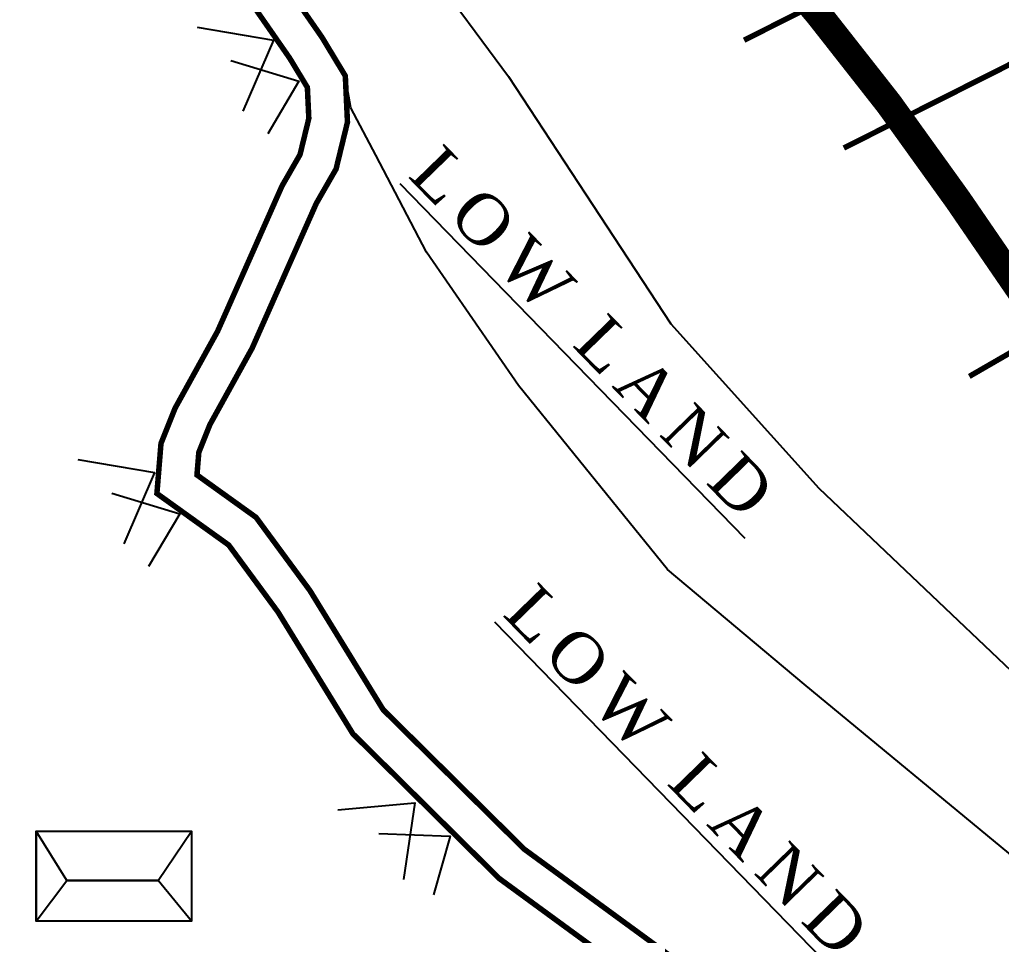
# Model space of a CAD drawing. Header units: inches. Extents: x -885 to 26362, y -28010 to 990.
# Drawn here: x 4291.36 to 4305.4, y -2371.9 to -2358.81 of the extents above; entities that cross this region are included whole.
import ezdxf

# ---------------------------------------------------------------- set-up
doc = ezdxf.new("R2010")
doc.units = ezdxf.units.IN
doc.header["$MEASUREMENT"] = 0
doc.layers.add('BUILDING', color=5, linetype='Continuous', lineweight=15)
doc.layers.add('Text', color=7, linetype='Continuous')
doc.styles.add('Text', font='times.ttf', dxfattribs={"height": 240})

msp = doc.modelspace()

# ---------------------------------------------------------------- linework, layer by layer
at = {"layer": 'BUILDING', "const_width": 0.078483}
for points in [[(4293.841003, -2356.406439), (4295.684565, -2359.059636), (4296.018958, -2359.612462), (4296.049757, -2360.274374), (4295.886961, -2360.943682), (4295.605366, -2361.433645), (4294.685786, -2363.50813), (4294.082998, -2364.598991), (4293.924601, -2364.99466), (4293.898202, -2365.31822), (4294.742984, -2365.924665), (4295.512968, -2366.971152), (4296.560147, -2368.674005), (4297.457728, -2369.561485), (4298.577026, -2370.668187), (4300.418866, -2372.014998), (4303.281137, -2374.10798), (4305.170767, -2375.505754), (4306.895531, -2376.746377)], [(4293.392632, -2356.723943), (4295.223484, -2359.358849), (4295.476655, -2359.777396), (4295.497303, -2360.221147), (4295.37164, -2360.737789), (4295.114747, -2361.184773), (4294.193291, -2363.263488), (4293.585645, -2364.363141), (4293.383776, -2364.867402), (4293.325367, -2365.583284), (4294.351991, -2366.320267), (4295.056941, -2367.278367), (4296.126829, -2369.018149), (4297.07146, -2369.952149), (4298.21979, -2371.087557), (4300.094587, -2372.458467), (4302.955638, -2374.550558), (4304.846995, -2375.949608), (4306.598872, -2377.209734)]]:
    msp.add_lwpolyline(points, dxfattribs=at)
at = {"layer": 'Text', "color": 1, "const_width": 0.392416}
msp.add_lwpolyline([(4301.733984, -2357.479642), (4302.790417, -2358.739773), (4303.789196, -2360.011828), (4304.779175, -2361.389271), (4305.707556, -2362.744527)], dxfattribs=at)
at = {"layer": 'Text', "color": 0, "lineweight": 25, "const_width": 0.078483}
for points in [[(4301.721239, -2359.102161), (4305.24236, -2357.328208)], [(4303.14571, -2360.644357), (4306.666831, -2358.870404)], [(4304.939982, -2363.909305), (4308.278472, -2361.982859)]]:
    msp.add_lwpolyline(points, dxfattribs=at)
at = {"layer": 'Text'}
for points in [[(4297.193733, -2358.053825), (4298.350909, -2359.621706), (4299.450886, -2361.298674), (4300.671269, -2363.159207), (4302.790417, -2365.50681), (4305.346763, -2367.936287), (4308.30184, -2370.744706)], [(4305.615158, -2370.815051), (4302.579221, -2368.311617), (4300.625662, -2366.671627), (4298.496106, -2364.036921), (4297.180534, -2362.132536), (4296.454549, -2360.747697), (4296.099406, -2360.070251), (4296.018958, -2359.612462), (4295.398829, -2358.587251)], [(4293.342143, -2371.115222), (4293.819869, -2370.410181), (4293.819869, -2371.696626), (4293.342143, -2371.115222), (4292.036548, -2371.115222), (4291.599851, -2370.410181), (4291.599851, -2371.696626), (4292.036548, -2371.115222)]]:
    msp.add_lwpolyline(points, dxfattribs=at)
at = {"layer": 'Text', "color": 5, "lineweight": 25}
for points in [[(4293.899674, -2358.913772), (4294.992445, -2359.100908), (4294.554525, -2360.116701)], [(4294.382629, -2359.392428), (4295.356424, -2359.68851), (4294.910375, -2360.440719)], [(4292.196587, -2365.098255), (4293.289358, -2365.285391), (4292.851437, -2366.301184)], [(4292.679542, -2365.576911), (4293.653337, -2365.872993), (4293.207288, -2366.625202)], [(4295.910409, -2370.107026), (4297.014516, -2370.006452), (4296.852941, -2371.100757)], [(4296.500335, -2370.445174), (4297.517533, -2370.480509), (4297.280228, -2371.322213)]]:
    msp.add_lwpolyline(points, dxfattribs=at)
at = {"layer": 'Text'}
msp.add_lwpolyline([(4291.599851, -2370.410181), (4293.819869, -2370.410181), (4293.819869, -2371.696626), (4291.599851, -2371.696626)], close=True, dxfattribs=at)
at = {"layer": 'Text', "color": 6}
msp.add_lwpolyline([(4292.036548, -2371.115222), (4293.342143, -2371.115222)], dxfattribs=at)

# ---------------------------------------------------------------- texts
at = {"layer": 'Text', "attachment_point": 1, "style": 'Text'}
for s, insert, char_height, rotation in [('{\\fTimes New Roman|b0|i0|c0|p18;\\T1.25;\\LLOW LAND}', (4297.407162, -2360.559128), 0.70634956, 314.2039005), ('{\\T1.25;\\LDHAKA TO KUSHTIA HIGH WAY}', (4272.937546, -2365.70957), 1.0202827, 316.0799515), ('{\\fTimes New Roman|b0|i0|c0|p18;\\T1.25;\\LLOW LAND}', (4298.760134, -2366.827882), 0.70634956, 314.2039005)]:
    msp.add_mtext(s, dxfattribs=dict(at, insert=insert, char_height=char_height, rotation=rotation))

doc.saveas('drawing.dxf')
